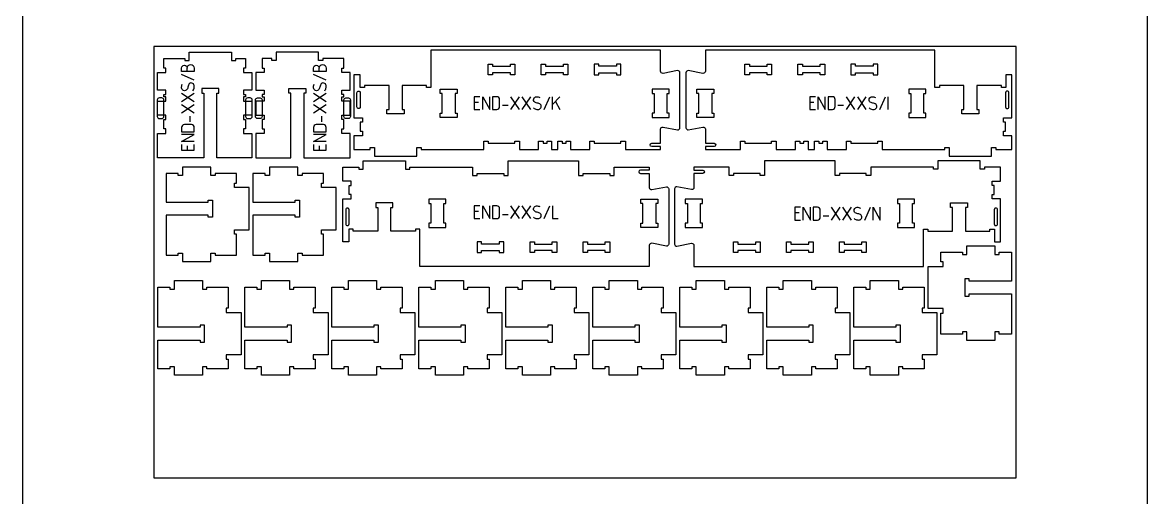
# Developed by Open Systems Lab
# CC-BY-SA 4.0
# Model space of a CAD drawing. Extents: x 0 to 12757, y 0 to 27326.
# Drawn here: x 0 to 3183, y 7943 to 9286 of the extents above; entities that cross this region are included whole.
import ezdxf

# ---------------------------------------------------------------- set-up
doc = ezdxf.new("R2010")
doc.units = 0
for name, color, linetype in [('0_SHEET_SPRUCEPLY_2440X122', 1, 'CONTINUOUS'), ('1_ANYTOOL_1MMDEEP_LABELS_S', 2, 'CONTINUOUS'), ('3_ANYTOOL_CUTTHROUGH_INSID', 4, 'CONTINUOUS'), ('4_ANYTOOL_CUTTHROUGH_OUTSI', 5, 'CONTINUOUS'), ('5_ANYTOOL_HALF_MILL_9MM_IN', 70, 'CONTINUOUS'), ('DONOTCUT', 7, 'CONTINUOUS')]:
    doc.layers.add(name, color=color, linetype=linetype)

msp = doc.modelspace()

# ---------------------------------------------------------------- linework, layer by layer
at = {"layer": '0_SHEET_SPRUCEPLY_2440X122'}
msp.add_lwpolyline([(371.7, 9218.9), (371.7, 7998.9), (2811.7, 7998.9), (2811.7, 9218.9)], close=True, dxfattribs=at)
at = {"layer": '1_ANYTOOL_1MMDEEP_LABELS_S', "color": 2}
for points in [[(466, 9147.7), (466, 9157.7, -1), (486, 9157.7), (486, 9147.7), (450, 9147.7), (450, 9157.7, -1), (466, 9157.7)], [(839.4, 9147.7), (839.4, 9157.7, -1), (859.4, 9157.7), (859.4, 9147.7), (823.4, 9147.7), (823.4, 9157.7, -1), (839.4, 9157.7)], [(482, 9093.7, 0.136555), (485.8, 9103, 0.071716), (485.7, 9108.1, 0.133522), (483.6, 9112.7, 0.344001), (474.2, 9114.8, 0.153745), (470.5, 9111.3, 0.071568), (468.7, 9106.6, -0.00912), (467.4, 9101.5, -0.090615), (465.2, 9096.9, -0.340346), (455.8, 9094.1, -0.284273), (450, 9101.8, -0.092596), (450.4, 9106.8, -0.017533), (452, 9111.7)], [(855.4, 9093.7, 0.136555), (859.3, 9103, 0.071716), (859.2, 9108.1, 0.133522), (857.1, 9112.7, 0.344001), (847.6, 9114.8, 0.153745), (843.9, 9111.3, 0.071568), (842.1, 9106.6, -0.00912), (840.8, 9101.5, -0.090615), (838.6, 9096.9, -0.340346), (829.3, 9094.1, -0.284273), (823.4, 9101.8, -0.092596), (823.8, 9106.8, -0.017533), (825.4, 9111.7)], [(1446.2, 9044.7, 0.136555), (1455.5, 9040.8, 0.071716), (1460.6, 9040.9, 0.133522), (1465.2, 9043, 0.344001), (1467.3, 9052.4, 0.153745), (1463.8, 9056.2, 0.071568), (1459.1, 9058, -0.00912), (1453.9, 9059.3, -0.090615), (1449.4, 9061.5, -0.340346), (1446.6, 9070.8, -0.284273), (1454.3, 9076.7, -0.092596), (1459.3, 9076.2, -0.017533), (1464.2, 9074.7)], [(2395.6, 9044.7, 0.136555), (2404.9, 9040.8, 0.071716), (2410, 9040.9, 0.133522), (2414.6, 9043, 0.344001), (2416.7, 9052.4, 0.153745), (2413.2, 9056.2, 0.071568), (2408.5, 9058, -0.00912), (2403.4, 9059.3, -0.090615), (2398.8, 9061.5, -0.340346), (2396, 9070.8, -0.284273), (2403.7, 9076.7, -0.092596), (2408.7, 9076.2, -0.017533), (2413.6, 9074.7)], [(1446.2, 8735.8, 0.136555), (1455.5, 8731.9, 0.071716), (1460.6, 8732, 0.133522), (1465.2, 8734.1, 0.344001), (1467.3, 8743.5, 0.153745), (1463.8, 8747.3, 0.071568), (1459.1, 8749.1, -0.00912), (1453.9, 8750.4, -0.090615), (1449.4, 8752.6, -0.340346), (1446.6, 8761.9, -0.284273), (1454.3, 8767.8, -0.092596), (1459.3, 8767.4, -0.017533), (1464.2, 8765.8)], [(2353.4, 8731.8, 0.136555), (2362.6, 8727.9, 0.071716), (2367.8, 8728, 0.133522), (2372.4, 8730.1, 0.344001), (2374.5, 8739.5, 0.153745), (2371, 8743.3, 0.071568), (2366.3, 8745.1, -0.00912), (2361.1, 8746.4, -0.090615), (2356.5, 8748.6, -0.340346), (2353.7, 8757.9, -0.284273), (2361.4, 8763.8, -0.092596), (2366.4, 8763.3, -0.017533), (2371.4, 8761.8)]]:
    msp.add_lwpolyline(points, format="xyb", dxfattribs=at)
for points in [[(486, 9123.7), (450, 9139.7)], [(859.4, 9123.7), (823.4, 9139.7)], [(486, 9085.7), (450, 9061.7)], [(486, 9061.7), (450, 9085.7)], [(859.4, 9061.7), (823.4, 9085.7)], [(859.4, 9085.7), (823.4, 9061.7)], [(1294.2, 9076.7), (1278.2, 9076.7), (1278.2, 9040.7), (1294.2, 9040.7)], [(1302.2, 9040.7), (1302.2, 9076.7), (1322.2, 9040.7), (1322.2, 9076.7)], [(1406.2, 9040.7), (1382.2, 9076.7)], [(1382.2, 9040.7), (1406.2, 9076.7)], [(1438.2, 9040.7), (1414.2, 9076.7)], [(1414.2, 9040.7), (1438.2, 9076.7)], [(1476.2, 9040.7), (1492.2, 9076.7)], [(1500.2, 9040.7), (1500.2, 9076.7)], [(1520.2, 9076.7), (1500.2, 9054.7)], [(2243.6, 9076.7), (2227.6, 9076.7), (2227.6, 9040.7), (2243.6, 9040.7)], [(2251.6, 9040.7), (2251.6, 9076.7), (2271.6, 9040.7), (2271.6, 9076.7)], [(2355.6, 9040.7), (2331.6, 9076.7)], [(2331.6, 9040.7), (2355.6, 9076.7)], [(2387.6, 9040.7), (2363.6, 9076.7)], [(2363.6, 9040.7), (2387.6, 9076.7)], [(2425.6, 9040.7), (2441.6, 9076.7)], [(2449.6, 9040.7), (2449.6, 9076.7)], [(486, 9053.7), (450, 9029.7)], [(486, 9029.7), (450, 9053.7)], [(859.4, 9029.7), (823.4, 9053.7)], [(859.4, 9053.7), (823.4, 9029.7)], [(1290.2, 9060.7), (1278.2, 9060.7)], [(1358.2, 9052.7), (1374.2, 9052.7)], [(1507.9, 9063.2), (1520.2, 9040.7)], [(2239.6, 9060.7), (2227.6, 9060.7)], [(2307.6, 9052.7), (2323.6, 9052.7)], [(474, 9005.7), (474, 9021.7)], [(847.4, 9005.7), (847.4, 9021.7)], [(486, 8949.7), (450, 8949.7), (486, 8969.7), (450, 8969.7)], [(859.4, 8949.7), (823.4, 8949.7), (859.4, 8969.7), (823.4, 8969.7)], [(450, 8941.7), (450, 8925.7), (486, 8925.7), (486, 8941.7)], [(466, 8937.7), (466, 8925.7)], [(823.4, 8941.7), (823.4, 8925.7), (859.4, 8925.7), (859.4, 8941.7)], [(839.4, 8937.7), (839.4, 8925.7)], [(1294.2, 8767.8), (1278.2, 8767.8), (1278.2, 8731.8), (1294.2, 8731.8)], [(1302.2, 8731.8), (1302.2, 8767.8), (1322.2, 8731.8), (1322.2, 8767.8)], [(1406.2, 8731.8), (1382.2, 8767.8)], [(1382.2, 8731.8), (1406.2, 8767.8)], [(1438.2, 8731.8), (1414.2, 8767.8)], [(1414.2, 8731.8), (1438.2, 8767.8)], [(1476.2, 8731.8), (1492.2, 8767.8)], [(1500.2, 8767.8), (1500.2, 8731.8), (1516.2, 8731.8)], [(2201.4, 8763.8), (2185.4, 8763.8), (2185.4, 8727.8), (2201.4, 8727.8)], [(2209.4, 8727.8), (2209.4, 8763.8), (2229.4, 8727.8), (2229.4, 8763.8)], [(2313.4, 8727.8), (2289.4, 8763.8)], [(2289.4, 8727.8), (2313.4, 8763.8)], [(2345.4, 8727.8), (2321.4, 8763.8)], [(2321.4, 8727.8), (2345.4, 8763.8)], [(2383.4, 8727.8), (2399.4, 8763.8)], [(2407.4, 8727.8), (2407.4, 8763.8), (2427.4, 8727.8), (2427.4, 8763.8)], [(1290.2, 8751.8), (1278.2, 8751.8)], [(1358.2, 8743.8), (1374.2, 8743.8)], [(2197.4, 8747.8), (2185.4, 8747.8)], [(2265.4, 8739.8), (2281.4, 8739.8)]]:
    msp.add_lwpolyline(points, dxfattribs=at)
for points in [[(1342.2, 9076.7), (1330.2, 9076.7), (1330.2, 9040.7), (1342.2, 9040.7, 0.414214), (1350.2, 9048.7), (1350.2, 9068.7, 0.414214)], [(2291.6, 9076.7), (2279.6, 9076.7), (2279.6, 9040.7), (2291.6, 9040.7, 0.414214), (2299.6, 9048.7), (2299.6, 9068.7, 0.414214)], [(450, 8989.7), (450, 8977.7), (486, 8977.7), (486, 8989.7, 0.414214), (478, 8997.7), (458, 8997.7, 0.414214)], [(823.4, 8989.7), (823.4, 8977.7), (859.4, 8977.7), (859.4, 8989.7, 0.414214), (851.4, 8997.7), (831.4, 8997.7, 0.414214)], [(1342.2, 8767.8), (1330.2, 8767.8), (1330.2, 8731.8), (1342.2, 8731.8, 0.414214), (1350.2, 8739.8), (1350.2, 8759.8, 0.414214)], [(2249.4, 8763.8), (2237.4, 8763.8), (2237.4, 8727.8), (2249.4, 8727.8, 0.414214), (2257.4, 8735.8), (2257.4, 8755.8, 0.414214)]]:
    msp.add_lwpolyline(points, format="xyb", close=True, dxfattribs=at)
at = {"layer": '3_ANYTOOL_CUTTHROUGH_INSID', "color": 4}
for points in [[(1355.7, 9144.4), (1330.4, 9144.4), (1330.4, 9138.4), (1317.9, 9138.4), (1317.9, 9168.9), (1330.4, 9168.9), (1330.4, 9162.9), (1380.9, 9162.9), (1380.9, 9168.9), (1393.4, 9168.9), (1393.4, 9138.4), (1380.9, 9138.4), (1380.9, 9144.4)], [(1480.4, 9144.4), (1480.4, 9138.4), (1467.9, 9138.4), (1467.9, 9168.9), (1480.4, 9168.9), (1480.4, 9162.9), (1530.9, 9162.9), (1530.9, 9168.9), (1543.4, 9168.9), (1543.4, 9138.4), (1530.9, 9138.4), (1530.9, 9144.4)], [(1680.9, 9144.4), (1680.9, 9138.4), (1693.4, 9138.4), (1693.4, 9168.9), (1680.9, 9168.9), (1680.9, 9162.9), (1630.4, 9162.9), (1630.4, 9168.9), (1617.9, 9168.9), (1617.9, 9138.4), (1630.4, 9138.4), (1630.4, 9144.4)], [(2082.1, 9144.4), (2056.9, 9144.4), (2056.9, 9138.4), (2044.4, 9138.4), (2044.4, 9168.9), (2056.9, 9168.9), (2056.9, 9162.9), (2107.4, 9162.9), (2107.4, 9168.9), (2119.9, 9168.9), (2119.9, 9138.4), (2107.4, 9138.4), (2107.4, 9144.4)], [(2206.9, 9144.4), (2206.9, 9138.4), (2194.4, 9138.4), (2194.4, 9168.9), (2206.9, 9168.9), (2206.9, 9162.9), (2257.4, 9162.9), (2257.4, 9168.9), (2269.9, 9168.9), (2269.9, 9138.4), (2257.4, 9138.4), (2257.4, 9144.4)], [(2407.4, 9144.4), (2407.4, 9138.4), (2419.9, 9138.4), (2419.9, 9168.9), (2407.4, 9168.9), (2407.4, 9162.9), (2356.9, 9162.9), (2356.9, 9168.9), (2344.4, 9168.9), (2344.4, 9138.4), (2356.9, 9138.4), (2356.9, 9144.4)], [(1223.9, 9085.4), (1223.9, 9029.9), (1229.9, 9029.9), (1229.9, 9017.4), (1181.4, 9017.4), (1181.4, 9029.9), (1187.4, 9029.9), (1187.4, 9085.4), (1181.4, 9085.4), (1181.4, 9097.9), (1229.9, 9097.9), (1229.9, 9085.4)], [(1787.4, 9029.9), (1781.4, 9029.9), (1781.4, 9017.4), (1829.9, 9017.4), (1829.9, 9029.9), (1823.9, 9029.9), (1823.9, 9085.4), (1829.9, 9085.4), (1829.9, 9097.9), (1781.4, 9097.9), (1781.4, 9085.4), (1787.4, 9085.4)], [(1950.4, 9029.9), (1956.4, 9029.9), (1956.4, 9017.4), (1907.9, 9017.4), (1907.9, 9029.9), (1913.9, 9029.9), (1913.9, 9085.4), (1907.9, 9085.4), (1907.9, 9097.9), (1956.4, 9097.9), (1956.4, 9085.4), (1950.4, 9085.4)], [(2513.9, 9085.4), (2513.9, 9029.9), (2507.9, 9029.9), (2507.9, 9017.4), (2556.4, 9017.4), (2556.4, 9029.9), (2550.4, 9029.9), (2550.4, 9085.4), (2556.4, 9085.4), (2556.4, 9097.9), (2507.9, 9097.9), (2507.9, 9085.4)], [(1192.1, 8719), (1192.1, 8774.5), (1198.1, 8774.5), (1198.1, 8787), (1149.6, 8787), (1149.6, 8774.5), (1155.6, 8774.5), (1155.6, 8719), (1149.6, 8719), (1149.6, 8706.5), (1198.1, 8706.5), (1198.1, 8719)], [(1755.6, 8774.5), (1749.6, 8774.5), (1749.6, 8787), (1798.1, 8787), (1798.1, 8774.5), (1792.1, 8774.5), (1792.1, 8719), (1798.1, 8719), (1798.1, 8706.5), (1749.6, 8706.5), (1749.6, 8719), (1755.6, 8719)], [(1918.1, 8774.5), (1924.1, 8774.5), (1924.1, 8787), (1875.6, 8787), (1875.6, 8774.5), (1881.6, 8774.5), (1881.6, 8719), (1875.6, 8719), (1875.6, 8706.5), (1924.1, 8706.5), (1924.1, 8719), (1918.1, 8719)], [(2481.6, 8719), (2475.6, 8719), (2475.6, 8706.5), (2524.1, 8706.5), (2524.1, 8719), (2518.1, 8719), (2518.1, 8774.5), (2524.1, 8774.5), (2524.1, 8787), (2475.6, 8787), (2475.6, 8774.5), (2481.6, 8774.5)], [(1298.6, 8660), (1298.6, 8666), (1286.1, 8666), (1286.1, 8635.5), (1298.6, 8635.5), (1298.6, 8641.5), (1349.1, 8641.5), (1349.1, 8635.5), (1361.6, 8635.5), (1361.6, 8666), (1349.1, 8666), (1349.1, 8660)], [(1499.1, 8660), (1499.1, 8666), (1511.6, 8666), (1511.6, 8635.5), (1499.1, 8635.5), (1499.1, 8641.5), (1448.6, 8641.5), (1448.6, 8635.5), (1436.1, 8635.5), (1436.1, 8666), (1448.6, 8666), (1448.6, 8660)], [(1623.8, 8641.5), (1598.6, 8641.5), (1598.6, 8635.5), (1586.1, 8635.5), (1586.1, 8666), (1598.6, 8666), (1598.6, 8660), (1649.1, 8660), (1649.1, 8666), (1661.6, 8666), (1661.6, 8635.5), (1649.1, 8635.5), (1649.1, 8641.5)], [(2075.1, 8660), (2075.1, 8666), (2087.6, 8666), (2087.6, 8635.5), (2075.1, 8635.5), (2075.1, 8641.5), (2024.6, 8641.5), (2024.6, 8635.5), (2012.1, 8635.5), (2012.1, 8666), (2024.6, 8666), (2024.6, 8660)], [(2225.1, 8660), (2225.1, 8666), (2237.6, 8666), (2237.6, 8635.5), (2225.1, 8635.5), (2225.1, 8641.5), (2174.6, 8641.5), (2174.6, 8635.5), (2162.1, 8635.5), (2162.1, 8666), (2174.6, 8666), (2174.6, 8660)], [(2349.9, 8641.5), (2324.6, 8641.5), (2324.6, 8635.5), (2312.1, 8635.5), (2312.1, 8666), (2324.6, 8666), (2324.6, 8660), (2375.1, 8660), (2375.1, 8666), (2387.6, 8666), (2387.6, 8635.5), (2375.1, 8635.5), (2375.1, 8641.5)]]:
    msp.add_lwpolyline(points, close=True, dxfattribs=at)
for points in [[(946.4, 9047.7), (946.4, 9087.7, -0.414214), (951.2, 9092.4), (951.3, 9092.4), (951.4, 9092.4), (951.5, 9092.4), (951.6, 9092.4), (951.7, 9092.4), (951.8, 9092.4), (951.9, 9092.4), (952.1, 9092.3), (952.2, 9092.3), (952.3, 9092.3), (952.4, 9092.3), (952.5, 9092.2), (952.6, 9092.2), (952.7, 9092.2), (952.8, 9092.1), (952.9, 9092.1), (953, 9092), (953.2, 9092), (953.3, 9092), (953.4, 9091.9), (953.5, 9091.8), (953.6, 9091.8), (953.7, 9091.7), (953.8, 9091.7), (953.9, 9091.6), (954, 9091.5), (954.1, 9091.4), (954.2, 9091.4), (954.3, 9091.3), (954.4, 9091.2), (954.5, 9091.1), (954.5, 9091), (954.6, 9090.9), (954.7, 9090.9), (954.8, 9090.8), (954.9, 9090.7), (954.9, 9090.6), (955, 9090.5), (955.1, 9090.4), (955.2, 9090.3), (955.2, 9090.2), (955.3, 9090.1), (955.3, 9090), (955.4, 9089.9), (955.5, 9089.8), (955.5, 9089.6), (955.6, 9089.5), (955.6, 9089.4), (955.6, 9089.3), (955.7, 9089.2), (955.7, 9089.1), (955.8, 9089), (955.8, 9088.9), (955.8, 9088.8), (955.8, 9088.7), (955.9, 9088.5), (955.9, 9088.4), (955.9, 9088.3), (955.9, 9088.2), (955.9, 9088.1), (955.9, 9088), (955.9, 9087.9), (955.9, 9087.8), (955.9, 9087.7), (955.9, 9047.7), (955.9, 9047.6), (955.9, 9047.5), (955.9, 9047.4), (955.9, 9047.3), (955.9, 9047.1), (955.9, 9047), (955.9, 9046.9), (955.9, 9046.8), (955.8, 9046.7), (955.8, 9046.6), (955.8, 9046.5), (955.8, 9046.4), (955.7, 9046.3), (955.7, 9046.2), (955.6, 9046), (955.6, 9045.9), (955.6, 9045.8), (955.5, 9045.7), (955.5, 9045.6), (955.4, 9045.5), (955.4, 9045.4), (955.3, 9045.3), (955.2, 9045.2), (955.2, 9045.1), (955.1, 9045), (955, 9044.9), (955, 9044.8), (954.9, 9044.7), (954.8, 9044.6), (954.7, 9044.5), (954.6, 9044.4), (954.5, 9044.3), (954.5, 9044.2), (954.4, 9044.2), (954.3, 9044.1), (954.2, 9044), (954.1, 9043.9), (954, 9043.8), (953.9, 9043.8), (953.8, 9043.7), (953.7, 9043.6), (953.6, 9043.6), (953.5, 9043.5), (953.4, 9043.5), (953.3, 9043.4), (953.2, 9043.4), (953, 9043.3), (952.9, 9043.3), (952.8, 9043.2), (952.7, 9043.2), (952.6, 9043.1), (952.5, 9043.1), (952.4, 9043.1), (952.3, 9043.1), (952.2, 9043), (952.1, 9043), (951.9, 9043), (951.8, 9043), (951.7, 9043), (951.6, 9042.9), (951.5, 9042.9), (951.4, 9042.9), (951.3, 9042.9), (951.2, 9042.9, -0.414214)], [(2791.4, 9047.7), (2791.4, 9087.7, 0.414214), (2786.6, 9092.4), (2786.5, 9092.4), (2786.4, 9092.4), (2786.3, 9092.4), (2786.2, 9092.4), (2786.1, 9092.4), (2786, 9092.4), (2785.9, 9092.4), (2785.8, 9092.3), (2785.6, 9092.3), (2785.5, 9092.3), (2785.4, 9092.3), (2785.3, 9092.2), (2785.2, 9092.2), (2785.1, 9092.2), (2785, 9092.1), (2784.9, 9092.1), (2784.8, 9092), (2784.7, 9092), (2784.5, 9092), (2784.4, 9091.9), (2784.3, 9091.8), (2784.2, 9091.8), (2784.1, 9091.7), (2784, 9091.7), (2783.9, 9091.6), (2783.8, 9091.5), (2783.7, 9091.4), (2783.6, 9091.4), (2783.5, 9091.3), (2783.4, 9091.2), (2783.3, 9091.1), (2783.3, 9091), (2783.2, 9090.9), (2783.1, 9090.9), (2783, 9090.8), (2782.9, 9090.7), (2782.9, 9090.6), (2782.8, 9090.5), (2782.7, 9090.4), (2782.6, 9090.3), (2782.6, 9090.2), (2782.5, 9090.1), (2782.5, 9090), (2782.4, 9089.9), (2782.3, 9089.8), (2782.3, 9089.6), (2782.2, 9089.5), (2782.2, 9089.4), (2782.2, 9089.3), (2782.1, 9089.2), (2782.1, 9089.1), (2782.1, 9089), (2782, 9088.9), (2782, 9088.8), (2782, 9088.7), (2781.9, 9088.5), (2781.9, 9088.4), (2781.9, 9088.3), (2781.9, 9088.2), (2781.9, 9088.1), (2781.9, 9088), (2781.9, 9087.9), (2781.9, 9087.8), (2781.9, 9087.7), (2781.9, 9047.7), (2781.9, 9047.6), (2781.9, 9047.5), (2781.9, 9047.4), (2781.9, 9047.3), (2781.9, 9047.1), (2781.9, 9047), (2781.9, 9046.9), (2781.9, 9046.8), (2782, 9046.7), (2782, 9046.6), (2782, 9046.5), (2782, 9046.4), (2782.1, 9046.3), (2782.1, 9046.2), (2782.2, 9046), (2782.2, 9045.9), (2782.2, 9045.8), (2782.3, 9045.7), (2782.3, 9045.6), (2782.4, 9045.5), (2782.5, 9045.4), (2782.5, 9045.3), (2782.6, 9045.2), (2782.6, 9045.1), (2782.7, 9045), (2782.8, 9044.9), (2782.9, 9044.8), (2782.9, 9044.7), (2783, 9044.6), (2783.1, 9044.5), (2783.2, 9044.4), (2783.3, 9044.3), (2783.3, 9044.2), (2783.4, 9044.2), (2783.5, 9044.1), (2783.6, 9044), (2783.7, 9043.9), (2783.8, 9043.8), (2783.9, 9043.8), (2784, 9043.7), (2784.1, 9043.6), (2784.2, 9043.6), (2784.3, 9043.5), (2784.4, 9043.5), (2784.5, 9043.4), (2784.6, 9043.4), (2784.8, 9043.3), (2784.9, 9043.3), (2785, 9043.2), (2785.1, 9043.2), (2785.2, 9043.1), (2785.3, 9043.1), (2785.4, 9043.1), (2785.5, 9043.1), (2785.6, 9043), (2785.8, 9043), (2785.9, 9043), (2786, 9043), (2786.1, 9043), (2786.2, 9042.9), (2786.3, 9042.9), (2786.4, 9042.9), (2786.5, 9042.9), (2786.6, 9042.9, 0.414214)], [(914.6, 8756.8), (914.6, 8716.8, 0.414214), (919.3, 8712), (919.4, 8712), (919.5, 8712), (919.6, 8712), (919.8, 8712.1), (919.9, 8712.1), (920, 8712.1), (920.1, 8712.1), (920.2, 8712.1), (920.3, 8712.1), (920.4, 8712.2), (920.5, 8712.2), (920.6, 8712.2), (920.7, 8712.2), (920.9, 8712.3), (921, 8712.3), (921.1, 8712.4), (921.2, 8712.4), (921.3, 8712.5), (921.4, 8712.5), (921.5, 8712.6), (921.6, 8712.6), (921.7, 8712.7), (921.8, 8712.7), (921.9, 8712.8), (922, 8712.9), (922.1, 8712.9), (922.2, 8713), (922.3, 8713.1), (922.4, 8713.2), (922.5, 8713.3), (922.6, 8713.3), (922.7, 8713.4), (922.8, 8713.5), (922.8, 8713.6), (922.9, 8713.7), (923, 8713.8), (923.1, 8713.9), (923.2, 8714), (923.2, 8714.1), (923.3, 8714.2), (923.4, 8714.3), (923.4, 8714.4), (923.5, 8714.5), (923.5, 8714.6), (923.6, 8714.7), (923.6, 8714.8), (923.7, 8714.9), (923.7, 8715), (923.8, 8715.1), (923.8, 8715.3), (923.9, 8715.4), (923.9, 8715.5), (923.9, 8715.6), (923.9, 8715.7), (924, 8715.8), (924, 8715.9), (924, 8716), (924, 8716.1), (924, 8716.2), (924.1, 8716.4), (924.1, 8716.5), (924.1, 8716.6), (924.1, 8716.7), (924.1, 8716.8), (924.1, 8756.8), (924.1, 8756.9), (924.1, 8757), (924.1, 8757.1), (924.1, 8757.2), (924, 8757.3), (924, 8757.4), (924, 8757.5), (924, 8757.6), (924, 8757.8), (923.9, 8757.9), (923.9, 8758), (923.9, 8758.1), (923.9, 8758.2), (923.8, 8758.3), (923.8, 8758.4), (923.7, 8758.5), (923.7, 8758.6), (923.6, 8758.7), (923.6, 8758.9), (923.5, 8759), (923.5, 8759.1), (923.4, 8759.2), (923.4, 8759.3), (923.3, 8759.4), (923.2, 8759.5), (923.2, 8759.6), (923.1, 8759.7), (923, 8759.8), (922.9, 8759.9), (922.9, 8760), (922.8, 8760.1), (922.7, 8760.1), (922.6, 8760.2), (922.5, 8760.3), (922.4, 8760.4), (922.3, 8760.5), (922.2, 8760.5), (922.1, 8760.6), (922, 8760.7), (921.9, 8760.8), (921.8, 8760.8), (921.7, 8760.9), (921.6, 8760.9), (921.5, 8761), (921.4, 8761.1), (921.3, 8761.1), (921.2, 8761.2), (921.1, 8761.2), (921, 8761.2), (920.9, 8761.3), (920.7, 8761.3), (920.6, 8761.3), (920.5, 8761.4), (920.4, 8761.4), (920.3, 8761.4), (920.2, 8761.5), (920.1, 8761.5), (920, 8761.5), (919.9, 8761.5), (919.8, 8761.5), (919.6, 8761.5), (919.5, 8761.5), (919.4, 8761.5), (919.3, 8761.5, 0.414214)], [(2759.1, 8756.8, 0.414214), (2754.4, 8761.5), (2754.3, 8761.5), (2754.2, 8761.5), (2754.1, 8761.5), (2753.9, 8761.5), (2753.8, 8761.5), (2753.7, 8761.5), (2753.6, 8761.5), (2753.5, 8761.5), (2753.4, 8761.4), (2753.3, 8761.4), (2753.2, 8761.4), (2753.1, 8761.3), (2753, 8761.3), (2752.8, 8761.3), (2752.7, 8761.2), (2752.6, 8761.2), (2752.5, 8761.2), (2752.4, 8761.1), (2752.3, 8761.1), (2752.2, 8761), (2752.1, 8760.9), (2752, 8760.9), (2751.9, 8760.8), (2751.8, 8760.8), (2751.7, 8760.7), (2751.6, 8760.6), (2751.5, 8760.5), (2751.4, 8760.5), (2751.3, 8760.4), (2751.2, 8760.3), (2751.1, 8760.2), (2751, 8760.1), (2750.9, 8760.1), (2750.8, 8760), (2750.8, 8759.9), (2750.7, 8759.8), (2750.6, 8759.7), (2750.5, 8759.6), (2750.5, 8759.5), (2750.4, 8759.4), (2750.3, 8759.3), (2750.3, 8759.2), (2750.2, 8759.1), (2750.2, 8759), (2750.1, 8758.9), (2750, 8758.7), (2750, 8758.6), (2750, 8758.5), (2749.9, 8758.4), (2749.9, 8758.3), (2749.8, 8758.2), (2749.8, 8758.1), (2749.8, 8758), (2749.7, 8757.9), (2749.7, 8757.8), (2749.7, 8757.6), (2749.7, 8757.5), (2749.7, 8757.4), (2749.7, 8757.3), (2749.6, 8757.2), (2749.6, 8757.1), (2749.6, 8757), (2749.6, 8756.9), (2749.6, 8756.8), (2749.6, 8716.8), (2749.6, 8716.7), (2749.6, 8716.6), (2749.6, 8716.5), (2749.6, 8716.4), (2749.7, 8716.2), (2749.7, 8716.1), (2749.7, 8716), (2749.7, 8715.9), (2749.7, 8715.8), (2749.7, 8715.7), (2749.8, 8715.6), (2749.8, 8715.5), (2749.8, 8715.4), (2749.9, 8715.3), (2749.9, 8715.1), (2750, 8715), (2750, 8714.9), (2750.1, 8714.8), (2750.1, 8714.7), (2750.2, 8714.6), (2750.2, 8714.5), (2750.3, 8714.4), (2750.3, 8714.3), (2750.4, 8714.2), (2750.5, 8714.1), (2750.5, 8714), (2750.6, 8713.9), (2750.7, 8713.8), (2750.8, 8713.7), (2750.8, 8713.6), (2750.9, 8713.5), (2751, 8713.4), (2751.1, 8713.3), (2751.2, 8713.3), (2751.3, 8713.2), (2751.4, 8713.1), (2751.5, 8713), (2751.6, 8712.9), (2751.7, 8712.9), (2751.8, 8712.8), (2751.9, 8712.7), (2752, 8712.7), (2752.1, 8712.6), (2752.2, 8712.6), (2752.3, 8712.5), (2752.4, 8712.5), (2752.5, 8712.4), (2752.6, 8712.4), (2752.7, 8712.3), (2752.8, 8712.3), (2753, 8712.2), (2753.1, 8712.2), (2753.2, 8712.2), (2753.3, 8712.2), (2753.4, 8712.1), (2753.5, 8712.1), (2753.6, 8712.1), (2753.7, 8712.1), (2753.8, 8712.1), (2753.9, 8712.1), (2754.1, 8712), (2754.2, 8712), (2754.3, 8712), (2754.4, 8712, 0.414214), (2759.1, 8716.8)]]:
    msp.add_lwpolyline(points, format="xyb", close=True, dxfattribs=at)
at = {"layer": '4_ANYTOOL_CUTTHROUGH_OUTSI', "color": 5}
for points in [[(625.7, 9144.9), (649.4, 9144.9), (649.4, 9095.4), (625.4, 9095.4), (625.4, 9082.9), (631.4, 9082.9), (631.4, 9076.4), (625.4, 9076.4), (625.4, 9063.9), (649.4, 9063.9), (649.4, 9024.4), (625.4, 9024.4), (625.4, 9011.9), (631.4, 9011.9), (631.4, 8985.4), (625.4, 8985.4), (625.4, 8972.9), (649.4, 8972.9), (649.4, 8903.4), (549.9, 8903.4), (549.9, 9086.9), (555.9, 9086.9), (555.9, 9099.4), (507.4, 9099.4), (507.4, 9086.9), (513.4, 9086.9), (513.4, 8903.4), (381.9, 8903.4), (381.9, 8972.9), (405.9, 8972.9), (405.9, 8985.4), (399.9, 8985.4), (399.9, 9011.9), (405.9, 9011.9), (405.9, 9024.4), (381.9, 9024.4), (381.9, 9063.9), (405.9, 9063.9), (405.9, 9076.4), (399.9, 9076.4), (399.9, 9082.9), (405.9, 9082.9), (405.9, 9095.4), (381.9, 9095.4), (381.9, 9144.9), (405.9, 9144.9), (405.9, 9157.4), (399.9, 9157.4), (399.9, 9184.9), (459.4, 9184.9), (459.4, 9178.9), (471.9, 9178.9), (471.9, 9202.9), (591.4, 9202.9), (591.4, 9178.9), (603.9, 9178.9), (603.9, 9184.9), (631.4, 9184.9), (631.4, 9157.4), (625.4, 9157.4), (625.4, 9144.9)], [(683.7, 9144.9), (659.9, 9144.9), (659.9, 9095.4), (683.9, 9095.4), (683.9, 9082.9), (677.9, 9082.9), (677.9, 9076.4), (683.9, 9076.4), (683.9, 9063.9), (659.9, 9063.9), (659.9, 9024.4), (683.9, 9024.4), (683.9, 9011.9), (677.9, 9011.9), (677.9, 8985.4), (683.9, 8985.4), (683.9, 8972.9), (659.9, 8972.9), (659.9, 8903.4), (759.4, 8903.4), (759.4, 9086.9), (753.4, 9086.9), (753.4, 9099.4), (801.9, 9099.4), (801.9, 9086.9), (795.9, 9086.9), (795.9, 8903.4), (927.4, 8903.4), (927.4, 8972.9), (903.4, 8972.9), (903.4, 8985.4), (909.4, 8985.4), (909.4, 9011.9), (903.4, 9011.9), (903.4, 9024.4), (927.4, 9024.4), (927.4, 9063.9), (903.4, 9063.9), (903.4, 9076.4), (909.4, 9076.4), (909.4, 9082.9), (903.4, 9082.9), (903.4, 9095.4), (927.4, 9095.4), (927.4, 9144.9), (903.4, 9144.9), (903.4, 9157.4), (909.4, 9157.4), (909.4, 9184.9), (849.9, 9184.9), (849.9, 9178.9), (837.4, 9178.9), (837.4, 9202.9), (717.9, 9202.9), (717.9, 9178.9), (705.4, 9178.9), (705.4, 9184.9), (677.9, 9184.9), (677.9, 9157.4), (683.9, 9157.4), (683.9, 9144.9)], [(525.6, 8778.2), (525.6, 8784.2), (538.1, 8784.2), (538.1, 8735.7), (525.6, 8735.7), (525.6, 8741.7), (406.1, 8741.7), (406.1, 8628.2), (440.6, 8628.2), (440.6, 8634.2), (453.1, 8634.2), (453.1, 8610.2), (532.6, 8610.2), (532.6, 8634.2), (545.1, 8634.2), (545.1, 8628.2), (605.6, 8628.2), (605.6, 8687.7), (599.6, 8687.7), (599.6, 8700.2), (641.6, 8700.2), (641.6, 8819.7), (599.6, 8819.7), (599.6, 8832.2), (605.6, 8832.2), (605.6, 8859.7), (545.1, 8859.7), (545.1, 8853.7), (532.6, 8853.7), (532.6, 8877.7), (453.1, 8877.7), (453.1, 8853.7), (440.6, 8853.7), (440.6, 8859.7), (406.1, 8859.7), (406.1, 8778.2)], [(771.7, 8778.2), (771.7, 8784.2), (784.2, 8784.2), (784.2, 8735.7), (771.7, 8735.7), (771.7, 8741.7), (652.2, 8741.7), (652.2, 8628.2), (686.7, 8628.2), (686.7, 8634.2), (699.2, 8634.2), (699.2, 8610.2), (778.7, 8610.2), (778.7, 8634.2), (791.2, 8634.2), (791.2, 8628.2), (851.7, 8628.2), (851.7, 8687.7), (845.7, 8687.7), (845.7, 8700.2), (887.7, 8700.2), (887.7, 8819.7), (845.7, 8819.7), (845.7, 8832.2), (851.7, 8832.2), (851.7, 8859.7), (791.2, 8859.7), (791.2, 8853.7), (778.7, 8853.7), (778.7, 8877.7), (699.2, 8877.7), (699.2, 8853.7), (686.7, 8853.7), (686.7, 8859.7), (652.2, 8859.7), (652.2, 8778.2)], [(2679, 8555.1), (2679, 8561.1), (2666.5, 8561.1), (2666.5, 8512.6), (2679, 8512.6), (2679, 8518.6), (2798.5, 8518.6), (2798.5, 8405.1), (2764, 8405.1), (2764, 8411.1), (2751.5, 8411.1), (2751.5, 8387.1), (2672, 8387.1), (2672, 8411.1), (2659.5, 8411.1), (2659.5, 8405.1), (2599, 8405.1), (2599, 8464.6), (2605, 8464.6), (2605, 8477.1), (2563, 8477.1), (2563, 8596.6), (2605, 8596.6), (2605, 8609.1), (2599, 8609.1), (2599, 8636.6), (2659.5, 8636.6), (2659.5, 8630.6), (2672, 8630.6), (2672, 8654.6), (2751.5, 8654.6), (2751.5, 8630.6), (2764, 8630.6), (2764, 8636.6), (2798.5, 8636.6), (2798.5, 8555.1)], [(502.3, 8388.3), (502.3, 8382.3), (514.8, 8382.3), (514.8, 8430.8), (502.3, 8430.8), (502.3, 8424.8), (382.8, 8424.8), (382.8, 8538.3), (417.3, 8538.3), (417.3, 8532.3), (429.8, 8532.3), (429.8, 8556.3), (509.3, 8556.3), (509.3, 8532.3), (521.8, 8532.3), (521.8, 8538.3), (582.3, 8538.3), (582.3, 8478.8), (576.3, 8478.8), (576.3, 8466.3), (618.3, 8466.3), (618.3, 8346.8), (576.3, 8346.8), (576.3, 8334.3), (582.3, 8334.3), (582.3, 8306.8), (521.8, 8306.8), (521.8, 8312.8), (509.3, 8312.8), (509.3, 8288.8), (429.8, 8288.8), (429.8, 8312.8), (417.3, 8312.8), (417.3, 8306.8), (382.8, 8306.8), (382.8, 8388.3)], [(748.5, 8388.3), (748.5, 8382.3), (761, 8382.3), (761, 8430.8), (748.5, 8430.8), (748.5, 8424.8), (629, 8424.8), (629, 8538.3), (663.5, 8538.3), (663.5, 8532.3), (676, 8532.3), (676, 8556.3), (755.5, 8556.3), (755.5, 8532.3), (768, 8532.3), (768, 8538.3), (828.5, 8538.3), (828.5, 8478.8), (822.5, 8478.8), (822.5, 8466.3), (864.5, 8466.3), (864.5, 8346.8), (822.5, 8346.8), (822.5, 8334.3), (828.5, 8334.3), (828.5, 8306.8), (768, 8306.8), (768, 8312.8), (755.5, 8312.8), (755.5, 8288.8), (676, 8288.8), (676, 8312.8), (663.5, 8312.8), (663.5, 8306.8), (629, 8306.8), (629, 8388.3)], [(994.6, 8388.3), (994.6, 8382.3), (1007.1, 8382.3), (1007.1, 8430.8), (994.6, 8430.8), (994.6, 8424.8), (875.1, 8424.8), (875.1, 8538.3), (909.6, 8538.3), (909.6, 8532.3), (922.1, 8532.3), (922.1, 8556.3), (1001.6, 8556.3), (1001.6, 8532.3), (1014.1, 8532.3), (1014.1, 8538.3), (1074.6, 8538.3), (1074.6, 8478.8), (1068.6, 8478.8), (1068.6, 8466.3), (1110.6, 8466.3), (1110.6, 8346.8), (1068.6, 8346.8), (1068.6, 8334.3), (1074.6, 8334.3), (1074.6, 8306.8), (1014.1, 8306.8), (1014.1, 8312.8), (1001.6, 8312.8), (1001.6, 8288.8), (922.1, 8288.8), (922.1, 8312.8), (909.6, 8312.8), (909.6, 8306.8), (875.1, 8306.8), (875.1, 8388.3)], [(1240.8, 8388.3), (1240.8, 8382.3), (1253.3, 8382.3), (1253.3, 8430.8), (1240.8, 8430.8), (1240.8, 8424.8), (1121.3, 8424.8), (1121.3, 8538.3), (1155.8, 8538.3), (1155.8, 8532.3), (1168.3, 8532.3), (1168.3, 8556.3), (1247.8, 8556.3), (1247.8, 8532.3), (1260.3, 8532.3), (1260.3, 8538.3), (1320.8, 8538.3), (1320.8, 8478.8), (1314.8, 8478.8), (1314.8, 8466.3), (1356.8, 8466.3), (1356.8, 8346.8), (1314.8, 8346.8), (1314.8, 8334.3), (1320.8, 8334.3), (1320.8, 8306.8), (1260.3, 8306.8), (1260.3, 8312.8), (1247.8, 8312.8), (1247.8, 8288.8), (1168.3, 8288.8), (1168.3, 8312.8), (1155.8, 8312.8), (1155.8, 8306.8), (1121.3, 8306.8), (1121.3, 8388.3)], [(1486.9, 8388.3), (1486.9, 8382.3), (1499.4, 8382.3), (1499.4, 8430.8), (1486.9, 8430.8), (1486.9, 8424.8), (1367.4, 8424.8), (1367.4, 8538.3), (1401.9, 8538.3), (1401.9, 8532.3), (1414.4, 8532.3), (1414.4, 8556.3), (1493.9, 8556.3), (1493.9, 8532.3), (1506.4, 8532.3), (1506.4, 8538.3), (1566.9, 8538.3), (1566.9, 8478.8), (1560.9, 8478.8), (1560.9, 8466.3), (1602.9, 8466.3), (1602.9, 8346.8), (1560.9, 8346.8), (1560.9, 8334.3), (1566.9, 8334.3), (1566.9, 8306.8), (1506.4, 8306.8), (1506.4, 8312.8), (1493.9, 8312.8), (1493.9, 8288.8), (1414.4, 8288.8), (1414.4, 8312.8), (1401.9, 8312.8), (1401.9, 8306.8), (1367.4, 8306.8), (1367.4, 8388.3)], [(1733, 8388.3), (1733, 8382.3), (1745.5, 8382.3), (1745.5, 8430.8), (1733, 8430.8), (1733, 8424.8), (1613.5, 8424.8), (1613.5, 8538.3), (1648, 8538.3), (1648, 8532.3), (1660.5, 8532.3), (1660.5, 8556.3), (1740, 8556.3), (1740, 8532.3), (1752.5, 8532.3), (1752.5, 8538.3), (1813, 8538.3), (1813, 8478.8), (1807, 8478.8), (1807, 8466.3), (1849, 8466.3), (1849, 8346.8), (1807, 8346.8), (1807, 8334.3), (1813, 8334.3), (1813, 8306.8), (1752.5, 8306.8), (1752.5, 8312.8), (1740, 8312.8), (1740, 8288.8), (1660.5, 8288.8), (1660.5, 8312.8), (1648, 8312.8), (1648, 8306.8), (1613.5, 8306.8), (1613.5, 8388.3)], [(1979.2, 8388.3), (1979.2, 8382.3), (1991.7, 8382.3), (1991.7, 8430.8), (1979.2, 8430.8), (1979.2, 8424.8), (1859.7, 8424.8), (1859.7, 8538.3), (1894.2, 8538.3), (1894.2, 8532.3), (1906.7, 8532.3), (1906.7, 8556.3), (1986.2, 8556.3), (1986.2, 8532.3), (1998.7, 8532.3), (1998.7, 8538.3), (2059.2, 8538.3), (2059.2, 8478.8), (2053.2, 8478.8), (2053.2, 8466.3), (2095.2, 8466.3), (2095.2, 8346.8), (2053.2, 8346.8), (2053.2, 8334.3), (2059.2, 8334.3), (2059.2, 8306.8), (1998.7, 8306.8), (1998.7, 8312.8), (1986.2, 8312.8), (1986.2, 8288.8), (1906.7, 8288.8), (1906.7, 8312.8), (1894.2, 8312.8), (1894.2, 8306.8), (1859.7, 8306.8), (1859.7, 8388.3)], [(2225.3, 8388.3), (2225.3, 8382.3), (2237.8, 8382.3), (2237.8, 8430.8), (2225.3, 8430.8), (2225.3, 8424.8), (2105.8, 8424.8), (2105.8, 8538.3), (2140.3, 8538.3), (2140.3, 8532.3), (2152.8, 8532.3), (2152.8, 8556.3), (2232.3, 8556.3), (2232.3, 8532.3), (2244.8, 8532.3), (2244.8, 8538.3), (2305.3, 8538.3), (2305.3, 8478.8), (2299.3, 8478.8), (2299.3, 8466.3), (2341.3, 8466.3), (2341.3, 8346.8), (2299.3, 8346.8), (2299.3, 8334.3), (2305.3, 8334.3), (2305.3, 8306.8), (2244.8, 8306.8), (2244.8, 8312.8), (2232.3, 8312.8), (2232.3, 8288.8), (2152.8, 8288.8), (2152.8, 8312.8), (2140.3, 8312.8), (2140.3, 8306.8), (2105.8, 8306.8), (2105.8, 8388.3)], [(2471.5, 8388.3), (2471.5, 8382.3), (2484, 8382.3), (2484, 8430.8), (2471.5, 8430.8), (2471.5, 8424.8), (2352, 8424.8), (2352, 8538.3), (2386.5, 8538.3), (2386.5, 8532.3), (2399, 8532.3), (2399, 8556.3), (2478.5, 8556.3), (2478.5, 8532.3), (2491, 8532.3), (2491, 8538.3), (2551.5, 8538.3), (2551.5, 8478.8), (2545.5, 8478.8), (2545.5, 8466.3), (2587.5, 8466.3), (2587.5, 8346.8), (2545.5, 8346.8), (2545.5, 8334.3), (2551.5, 8334.3), (2551.5, 8306.8), (2491, 8306.8), (2491, 8312.8), (2478.5, 8312.8), (2478.5, 8288.8), (2399, 8288.8), (2399, 8312.8), (2386.5, 8312.8), (2386.5, 8306.8), (2352, 8306.8), (2352, 8388.3)]]:
    msp.add_lwpolyline(points, close=True, dxfattribs=at)
for points in [[(1073.9, 9040.9), (1079.9, 9040.9), (1079.9, 9028.4), (1031.4, 9028.4), (1031.4, 9040.9), (1037.4, 9040.9), (1037.4, 9108.4), (967.9, 9108.4), (967.9, 9102.4), (955.4, 9102.4), (955.4, 9138.4), (937.9, 9138.4), (937.9, 9016.9), (961.9, 9016.9), (961.9, 9004.4), (955.9, 9004.4), (955.9, 8978.9), (961.9, 8978.9), (961.9, 8966.4), (937.9, 8966.4), (937.9, 8926.9), (983.4, 8926.9), (983.4, 8932.9), (995.9, 8932.9), (995.9, 8908.9), (1115.4, 8908.9), (1115.4, 8932.9), (1127.9, 8932.9), (1127.9, 8926.9), (1305.4, 8926.9), (1305.4, 8950.9), (1317.9, 8950.9), (1317.9, 8944.9), (1393.4, 8944.9), (1393.4, 8950.9), (1405.9, 8950.9), (1405.9, 8926.9), (1460.4, 8926.9), (1460.4, 8950.9), (1472.9, 8950.9), (1472.9, 8944.9), (1484.4, 8944.9), (1484.4, 8950.9), (1496.9, 8950.9), (1496.9, 8926.9), (1514.4, 8926.9), (1514.4, 8950.9), (1526.9, 8950.9), (1526.9, 8944.9), (1538.4, 8944.9), (1538.4, 8950.9), (1550.9, 8950.9), (1550.9, 8926.9), (1605.4, 8926.9), (1605.4, 8950.9), (1617.9, 8950.9), (1617.9, 8944.9), (1693.4, 8944.9), (1693.4, 8950.9), (1705.9, 8950.9), (1705.9, 8926.9), (1805.4, 8926.9), (1805.4, 8935.4), (1780.7, 8935.4), (1780.7, 8935.4, -1), (1780.7, 8944.9), (1805.4, 8944.9), (1805.4, 8984.6), (1805.4, 8984.6, -0.463455), (1812.7, 8990.8), (1812.7, 8990.8), (1812.7, 8990.8), (1812.7, 8990.8), (1853.7, 8983.1, 0.220352), (1858.4, 8984.4, 0.220464), (1860.4, 8988.8), (1860.4, 9144.6, 0.220464), (1858.4, 9149, 0.220352), (1853.7, 9150.3), (1812.7, 9142.6), (1812.7, 9142.6), (1812.7, 9142.6, -0.463455), (1805.4, 9148.8), (1805.4, 9208.4), (1155.9, 9208.4), (1155.9, 9102.4), (1143.4, 9102.4), (1143.4, 9108.4), (1073.9, 9108.4), (1073.9, 9040.9)], [(2706.4, 9040.7), (2706.4, 9028.4), (2657.9, 9028.4), (2657.9, 9040.9), (2663.9, 9040.9), (2663.9, 9108.4), (2594.4, 9108.4), (2594.4, 9102.4), (2581.9, 9102.4), (2581.9, 9208.4), (1932.4, 9208.4), (1932.4, 9148.8), (1932.4, 9148.8, -0.463455), (1925.1, 9142.6), (1925.1, 9142.6), (1925.1, 9142.6), (1884.1, 9150.3), (1884.1, 9150.3, 0.220352), (1879.4, 9149, 0.220464), (1877.4, 9144.6), (1877.4, 8988.8, 0.220464), (1879.4, 8984.4, 0.220352), (1884.1, 8983.1), (1925.1, 8990.8), (1925.1, 8990.8), (1925.1, 8990.8), (1925.1, 8990.8, -0.463455), (1932.4, 8984.6), (1932.4, 8944.9), (1957.1, 8944.9), (1957.1, 8944.9, -1), (1957.1, 8935.4), (1932.4, 8935.4), (1932.4, 8926.9), (2031.9, 8926.9), (2031.9, 8950.9), (2044.4, 8950.9), (2044.4, 8944.9), (2119.9, 8944.9), (2119.9, 8950.9), (2132.4, 8950.9), (2132.4, 8926.9), (2186.9, 8926.9), (2186.9, 8950.9), (2199.4, 8950.9), (2199.4, 8944.9), (2210.9, 8944.9), (2210.9, 8950.9), (2223.4, 8950.9), (2223.4, 8926.9), (2240.9, 8926.9), (2240.9, 8950.9), (2253.4, 8950.9), (2253.4, 8944.9), (2264.9, 8944.9), (2264.9, 8950.9), (2277.4, 8950.9), (2277.4, 8926.9), (2331.9, 8926.9), (2331.9, 8950.9), (2344.4, 8950.9), (2344.4, 8944.9), (2419.9, 8944.9), (2419.9, 8950.9), (2432.4, 8950.9), (2432.4, 8926.9), (2609.9, 8926.9), (2609.9, 8932.9), (2622.4, 8932.9), (2622.4, 8908.9), (2741.9, 8908.9), (2741.9, 8932.9), (2754.4, 8932.9), (2754.4, 8926.9), (2799.9, 8926.9), (2799.9, 8966.4), (2775.9, 8966.4), (2775.9, 8978.9), (2781.9, 8978.9), (2781.9, 9004.4), (2775.9, 9004.4), (2775.9, 9016.9), (2799.9, 9016.9), (2799.9, 9138.4), (2782.4, 9138.4), (2782.4, 9102.4), (2769.9, 9102.4), (2769.9, 9108.4), (2700.4, 9108.4), (2700.4, 9040.9), (2706.4, 9040.9), (2706.4, 9040.7)], [(1042.1, 8763.5), (1048.1, 8763.5), (1048.1, 8776), (999.6, 8776), (999.6, 8763.5), (1005.6, 8763.5), (1005.6, 8696), (936.1, 8696), (936.1, 8702), (923.6, 8702), (923.6, 8666), (906.1, 8666), (906.1, 8787.5), (930.1, 8787.5), (930.1, 8800), (924.1, 8800), (924.1, 8825.5), (930.1, 8825.5), (930.1, 8838), (906.1, 8838), (906.1, 8877.5), (951.6, 8877.5), (951.6, 8871.5), (964.1, 8871.5), (964.1, 8895.5), (1083.6, 8895.5), (1083.6, 8871.5), (1096.1, 8871.5), (1096.1, 8877.5), (1273.6, 8877.5), (1273.6, 8853.5), (1286.1, 8853.5), (1286.1, 8859.5), (1361.6, 8859.5), (1361.6, 8853.5), (1374.1, 8853.5), (1374.1, 8895.5), (1573.6, 8895.5), (1573.6, 8853.5), (1586.1, 8853.5), (1586.1, 8859.5), (1661.6, 8859.5), (1661.6, 8853.5), (1674.1, 8853.5), (1674.1, 8877.5), (1773.6, 8877.5), (1773.6, 8869), (1748.8, 8869), (1748.8, 8869, 1), (1748.8, 8859.5), (1773.6, 8859.5), (1773.6, 8819.9), (1773.6, 8819.9, 0.463455), (1780.9, 8813.7), (1780.9, 8813.7), (1780.9, 8813.7), (1780.9, 8813.7), (1821.9, 8821.4, -0.220352), (1826.5, 8820.1, -0.220464), (1828.6, 8815.7), (1828.6, 8659.9, -0.220464), (1826.5, 8655.5, -0.220352), (1821.9, 8654.2), (1780.9, 8661.9), (1780.9, 8661.9), (1780.9, 8661.9, 0.463455), (1773.6, 8655.7), (1773.6, 8596), (1124.1, 8596), (1124.1, 8702), (1111.6, 8702), (1111.6, 8696), (1042.1, 8696), (1042.1, 8763.5)], [(2312.1, 8859.5), (2312.1, 8853.5), (2299.6, 8853.5), (2299.6, 8895.5), (2100.1, 8895.5), (2100.1, 8853.5), (2087.6, 8853.5), (2087.6, 8859.5), (2012.1, 8859.5), (2012.1, 8853.5), (1999.6, 8853.5), (1999.6, 8877.5), (1900.1, 8877.5), (1900.1, 8869), (1924.9, 8869), (1924.9, 8869, -1), (1924.9, 8859.5), (1900.1, 8859.5), (1900.1, 8819.9), (1900.1, 8819.9, -0.463455), (1892.8, 8813.7), (1892.8, 8813.7), (1892.8, 8813.7), (1892.8, 8813.7), (1851.8, 8821.4, 0.220352), (1847.2, 8820.1, 0.220464), (1845.1, 8815.7), (1845.1, 8659.9, 0.220464), (1847.2, 8655.5, 0.220352), (1851.8, 8654.2), (1892.8, 8661.9), (1892.8, 8661.9), (1892.8, 8661.9, -0.463455), (1900.1, 8655.7), (1900.1, 8596), (2549.6, 8596), (2549.6, 8702), (2562.1, 8702), (2562.1, 8696), (2631.6, 8696), (2631.6, 8763.5), (2625.6, 8763.5), (2625.6, 8776), (2674.1, 8776), (2674.1, 8763.5), (2668.1, 8763.5), (2668.1, 8696), (2737.6, 8696), (2737.6, 8702), (2750.1, 8702), (2750.1, 8666), (2767.6, 8666), (2767.6, 8787.5), (2743.6, 8787.5), (2743.6, 8800), (2749.6, 8800), (2749.6, 8825.5), (2743.6, 8825.5), (2743.6, 8838), (2767.6, 8838), (2767.6, 8877.5), (2722.1, 8877.5), (2722.1, 8871.5), (2709.6, 8871.5), (2709.6, 8895.5), (2590.1, 8895.5), (2590.1, 8871.5), (2577.6, 8871.5), (2577.6, 8877.5), (2400.1, 8877.5), (2400.1, 8853.5), (2387.6, 8853.5), (2387.6, 8859.5), (2312.1, 8859.5)]]:
    msp.add_lwpolyline(points, format="xyb", close=True, dxfattribs=at)
at = {"layer": '5_ANYTOOL_HALF_MILL_9MM_IN', "color": 3}
for points in [[(387.3, 9073.4, 0.414214), (381.3, 9067.4), (381.3, 9020.9, 0.414214), (387.3, 9014.9), (394.1, 9014.9, 0.414214), (400.1, 9020.9), (400.1, 9067.4, 0.414214), (394.1, 9073.4)], [(637.3, 9073.4, 0.414214), (631.3, 9067.4), (631.3, 9020.9, 0.414214), (637.3, 9014.9), (644.1, 9014.9, 0.414214), (650.1, 9020.9), (650.1, 9067.4, 0.414214), (644.1, 9073.4)], [(672.1, 9073.4, -0.414214), (678.1, 9067.4), (678.1, 9020.9, -0.414214), (672.1, 9014.9), (665.3, 9014.9, -0.414214), (659.3, 9020.9), (659.3, 9067.4, -0.414214), (665.3, 9073.4)], [(922.1, 9073.4, -0.414214), (928.1, 9067.4), (928.1, 9020.9, -0.414214), (922.1, 9014.9), (915.3, 9014.9, -0.414214), (909.3, 9020.9), (909.3, 9067.4, -0.414214), (915.3, 9073.4)]]:
    msp.add_lwpolyline(points, format="xyb", close=True, dxfattribs=at)
at = {"layer": 'DONOTCUT'}
msp.add_lwpolyline([(0, 0), (3183.4, 0), (3183.4, 11186.9), (0, 11186.9)], close=True, dxfattribs=at)

doc.saveas('drawing.dxf')
